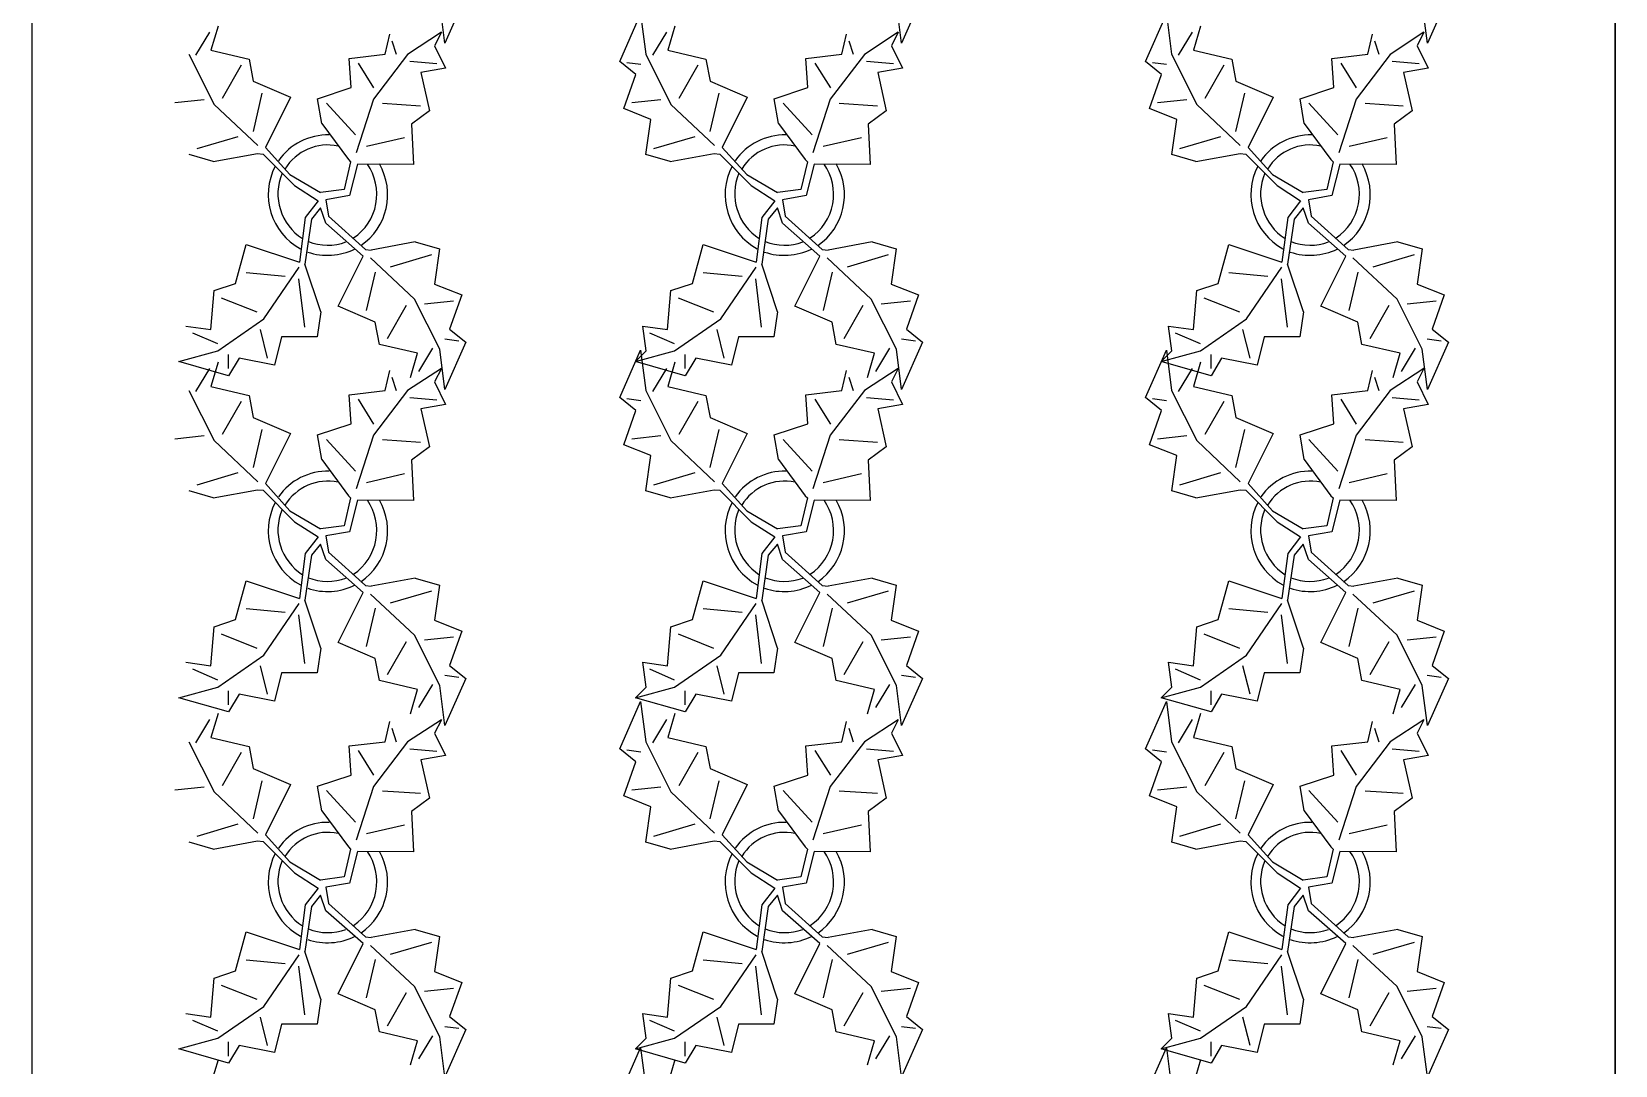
# Model space of a CAD drawing. Header units: inches. Extents: x 8624 to 20537, y 780 to 7738.
# Drawn here: x 17139.8 to 17297.6, y 1644.2 to 1747.2 of the extents above; entities that cross this region are included whole.
import ezdxf

# ---------------------------------------------------------------- set-up
doc = ezdxf.new("R2010")
doc.units = ezdxf.units.IN
doc.header["$MEASUREMENT"] = 0

msp = doc.modelspace()

# ---------------------------------------------------------------- linework, layer by layer
for p, q in [((17139.85, 2729.61), (17139.85, 1318.98)), ((17297.59, 2729.61), (17297.59, 1331.61))]:
    msp.add_line(p, q)
at = {"color": 73}
msp.add_line((17297.59, 1331.61), (17297.59, 2030.61), dxfattribs=at)
at = {"color": 114, "linetype": 'Continuous'}
for p, q in [((17181, 1746.08), (17180.49, 1750.08)), ((17183.09, 1750.79), (17181, 1746.08)), ((17226.5, 1746.08), (17225.99, 1750.08)), ((17228.59, 1750.79), (17226.5, 1746.08)), ((17278.87, 1746.08), (17278.36, 1750.08)), ((17280.96, 1750.79), (17278.87, 1746.08)), ((17198.42, 1744.27), (17200.5, 1748.98)), ((17200.5, 1748.98), (17201.01, 1744.98)), ((17250.79, 1744.27), (17252.88, 1748.98)), ((17252.88, 1748.98), (17253.39, 1744.98)), ((17156.21, 1744.88), (17157.61, 1747.18)), ((17158.41, 1747.78), (17157.71, 1745.38)), ((17175.05, 1744.97), (17175.52, 1746.98)), ((17175.73, 1746.31), (17176.17, 1744.97)), ((17180.66, 1747.17), (17177.29, 1744.96)), ((17180.66, 1747.17), (17179.98, 1745.83)), ((17201.71, 1744.88), (17203.11, 1747.18)), ((17203.91, 1747.78), (17203.21, 1745.38)), ((17220.55, 1744.97), (17221.02, 1746.98)), ((17221.23, 1746.31), (17221.67, 1744.97)), ((17226.16, 1747.17), (17222.79, 1744.96)), ((17226.16, 1747.17), (17225.48, 1745.83)), ((17254.09, 1744.88), (17255.48, 1747.18)), ((17256.28, 1747.78), (17255.59, 1745.38)), ((17272.93, 1744.97), (17273.39, 1746.98)), ((17273.61, 1746.31), (17274.04, 1744.97)), ((17278.53, 1747.17), (17275.16, 1744.96)), ((17278.53, 1747.17), (17277.85, 1745.83)), ((17155.51, 1744.98), (17158.02, 1739.98)), ((17157.71, 1745.38), (17161.51, 1744.49)), ((17171.47, 1744.55), (17175.05, 1744.97)), ((17177.29, 1744.96), (17173.9, 1740.51)), ((17179.98, 1745.83), (17181.08, 1743.59)), ((17201.01, 1744.98), (17203.52, 1739.98)), ((17203.21, 1745.38), (17207.01, 1744.49)), ((17216.97, 1744.55), (17220.55, 1744.97)), ((17222.79, 1744.96), (17219.4, 1740.51)), ((17225.48, 1745.83), (17226.58, 1743.59)), ((17253.39, 1744.98), (17255.9, 1739.98)), ((17255.59, 1745.38), (17259.39, 1744.49)), ((17269.35, 1744.55), (17272.93, 1744.97)), ((17275.16, 1744.96), (17271.78, 1740.51)), ((17277.85, 1745.83), (17278.95, 1743.59)), ((17160.72, 1743.89), (17158.82, 1740.58)), ((17161.51, 1744.49), (17161.92, 1742.29)), ((17171.67, 1741.65), (17171.47, 1744.55)), ((17172.36, 1744.1), (17173.91, 1741.63)), ((17177.51, 1744.28), (17180.19, 1744.04)), ((17181.08, 1743.59), (17178.62, 1743.16)), ((17178.62, 1743.16), (17179.48, 1739.35)), ((17200.02, 1742.97), (17198.42, 1744.27)), ((17199.12, 1744.17), (17200.52, 1743.98)), ((17206.22, 1743.89), (17204.32, 1740.58)), ((17207.01, 1744.49), (17207.42, 1742.29)), ((17217.17, 1741.65), (17216.97, 1744.55)), ((17217.86, 1744.1), (17219.41, 1741.63)), ((17223.01, 1744.28), (17225.69, 1744.04)), ((17226.58, 1743.59), (17224.12, 1743.16)), ((17224.12, 1743.16), (17224.98, 1739.35)), ((17252.39, 1742.97), (17250.79, 1744.27)), ((17251.49, 1744.17), (17252.89, 1743.98)), ((17258.59, 1743.89), (17256.7, 1740.58)), ((17259.39, 1744.49), (17259.79, 1742.29)), ((17269.55, 1741.65), (17269.35, 1744.55)), ((17270.24, 1744.1), (17271.78, 1741.63)), ((17275.38, 1744.28), (17278.06, 1744.04)), ((17278.95, 1743.59), (17276.49, 1743.16)), ((17276.49, 1743.16), (17277.36, 1739.35)), ((17161.92, 1742.29), (17165.62, 1740.7)), ((17168.31, 1740.55), (17171.67, 1741.65)), ((17198.83, 1739.57), (17200.02, 1742.97)), ((17207.42, 1742.29), (17211.12, 1740.7)), ((17213.81, 1740.55), (17217.17, 1741.65)), ((17251.2, 1739.57), (17252.39, 1742.97)), ((17259.79, 1742.29), (17263.5, 1740.7)), ((17266.19, 1740.55), (17269.55, 1741.65)), ((17154.12, 1740.17), (17157.02, 1740.48)), ((17158.02, 1739.98), (17162.37, 1735.87)), ((17161.93, 1737.29), (17162.82, 1741.09)), ((17165.62, 1740.7), (17163.13, 1735.69)), ((17168.74, 1738.09), (17168.31, 1740.55)), ((17169.2, 1740.1), (17172.09, 1736.95)), ((17173.9, 1740.51), (17172.17, 1735.16)), ((17178.59, 1739.8), (17174.79, 1740.06)), ((17199.62, 1740.17), (17202.52, 1740.48)), ((17203.52, 1739.98), (17207.87, 1735.87)), ((17207.43, 1737.29), (17208.32, 1741.09)), ((17211.12, 1740.7), (17208.63, 1735.69)), ((17214.24, 1738.09), (17213.81, 1740.55)), ((17214.7, 1740.1), (17217.59, 1736.95)), ((17219.4, 1740.51), (17217.67, 1735.16)), ((17224.09, 1739.8), (17220.29, 1740.06)), ((17252, 1740.17), (17254.9, 1740.48)), ((17255.9, 1739.98), (17260.24, 1735.87)), ((17259.8, 1737.29), (17260.7, 1741.09)), ((17263.5, 1740.7), (17261.01, 1735.69)), ((17266.61, 1738.09), (17266.19, 1740.55)), ((17267.08, 1740.1), (17269.96, 1736.95)), ((17271.78, 1740.51), (17270.05, 1735.16)), ((17276.47, 1739.8), (17272.67, 1740.06)), ((17179.48, 1739.35), (17177.68, 1738.02)), ((17201.53, 1738.48), (17198.83, 1739.57)), ((17201.04, 1734.98), (17201.53, 1738.48)), ((17224.98, 1739.35), (17223.18, 1738.02)), ((17253.9, 1738.48), (17251.2, 1739.57)), ((17253.41, 1734.98), (17253.9, 1738.48)), ((17277.36, 1739.35), (17275.56, 1738.02)), ((17156.33, 1735.58), (17160.43, 1736.79)), ((17168.74, 1738.09), (17171.4, 1734.49)), ((17177.68, 1738.02), (17177.88, 1734)), ((17201.83, 1735.58), (17205.93, 1736.79)), ((17214.24, 1738.09), (17216.9, 1734.49)), ((17223.18, 1738.02), (17223.38, 1734)), ((17254.21, 1735.58), (17258.31, 1736.79)), ((17266.61, 1738.09), (17269.27, 1734.49)), ((17275.56, 1738.02), (17275.75, 1734)), ((17165.57, 1732.99), (17163.13, 1735.69)), ((17173.19, 1735.82), (17177, 1736.69)), ((17211.07, 1732.99), (17208.63, 1735.69)), ((17218.69, 1735.82), (17222.5, 1736.69)), ((17263.44, 1732.99), (17261.01, 1735.69)), ((17271.07, 1735.82), (17274.88, 1736.69)), ((17157.94, 1734.28), (17155.54, 1734.98)), ((17157.94, 1734.28), (17162.34, 1735.09)), ((17162.34, 1735.09), (17162.9, 1735.03)), ((17162.9, 1735.03), (17166.02, 1731.9)), ((17171.62, 1734.27), (17170.98, 1731.5)), ((17171.4, 1734.49), (17171.62, 1734.27)), ((17172.29, 1734.04), (17171.5, 1730.89)), ((17177.88, 1734), (17172.29, 1734.04)), ((17203.44, 1734.28), (17201.04, 1734.98)), ((17203.44, 1734.28), (17207.84, 1735.09)), ((17207.84, 1735.09), (17208.4, 1735.03)), ((17208.4, 1735.03), (17211.52, 1731.9)), ((17217.12, 1734.27), (17216.48, 1731.5)), ((17216.9, 1734.49), (17217.12, 1734.27)), ((17217.79, 1734.04), (17217, 1730.89)), ((17223.38, 1734), (17217.79, 1734.04)), ((17255.81, 1734.28), (17253.41, 1734.98)), ((17255.81, 1734.28), (17260.21, 1735.09)), ((17260.21, 1735.09), (17260.78, 1735.03)), ((17260.78, 1735.03), (17263.9, 1731.9)), ((17269.49, 1734.27), (17268.85, 1731.5)), ((17269.27, 1734.49), (17269.49, 1734.27)), ((17270.16, 1734.04), (17269.37, 1730.89)), ((17275.75, 1734), (17270.16, 1734.04)), ((17165.57, 1732.99), (17168.63, 1731.19)), ((17211.07, 1732.99), (17214.13, 1731.19)), ((17263.44, 1732.99), (17266.5, 1731.19)), ((17166.02, 1731.9), (17168.37, 1730.38)), ((17170.98, 1731.5), (17168.63, 1731.19)), ((17171.5, 1730.89), (17169.15, 1730.48)), ((17169.15, 1730.48), (17169.41, 1728.85)), ((17170.98, 1731.5), (17170.98, 1731.5)), ((17211.52, 1731.9), (17213.87, 1730.38)), ((17216.48, 1731.5), (17214.13, 1731.19)), ((17217, 1730.89), (17214.65, 1730.48)), ((17214.65, 1730.48), (17214.91, 1728.85)), ((17216.48, 1731.5), (17216.48, 1731.5)), ((17263.9, 1731.9), (17266.24, 1730.38)), ((17268.85, 1731.5), (17266.5, 1731.19)), ((17269.37, 1730.89), (17267.03, 1730.48)), ((17267.03, 1730.48), (17267.29, 1728.85)), ((17268.85, 1731.5), (17268.85, 1731.5)), ((17168.37, 1730.38), (17167.09, 1728.72)), ((17168.63, 1729.67), (17167.72, 1728.55)), ((17169.15, 1728.14), (17168.63, 1729.67)), ((17213.87, 1730.38), (17212.59, 1728.72)), ((17214.13, 1729.67), (17213.22, 1728.55)), ((17214.65, 1728.14), (17214.13, 1729.67)), ((17266.24, 1730.38), (17264.96, 1728.72)), ((17266.5, 1729.67), (17265.59, 1728.55)), ((17267.03, 1728.14), (17266.5, 1729.67)), ((17167.09, 1728.72), (17166.52, 1724.26)), ((17167.72, 1728.55), (17167.07, 1724.07)), ((17172.87, 1724.86), (17169.15, 1728.14)), ((17169.41, 1728.85), (17173.1, 1725.53)), ((17212.59, 1728.72), (17212.02, 1724.26)), ((17213.22, 1728.55), (17212.57, 1724.07)), ((17218.37, 1724.86), (17214.65, 1728.14)), ((17214.91, 1728.85), (17218.6, 1725.53)), ((17264.96, 1728.72), (17264.39, 1724.26)), ((17265.59, 1728.55), (17264.94, 1724.07)), ((17270.74, 1724.86), (17267.03, 1728.14)), ((17267.29, 1728.85), (17270.97, 1725.53)), ((17160.16, 1722.14), (17161.22, 1726.02)), ((17161.22, 1726.02), (17166.52, 1724.26)), ((17178.06, 1726.28), (17173.67, 1725.47)), ((17178.06, 1726.28), (17180.47, 1725.58)), ((17205.66, 1722.14), (17206.72, 1726.02)), ((17206.72, 1726.02), (17212.02, 1724.26)), ((17223.56, 1726.28), (17219.17, 1725.47)), ((17223.56, 1726.28), (17225.97, 1725.58)), ((17258.03, 1722.14), (17259.09, 1726.02)), ((17259.09, 1726.02), (17264.39, 1724.26)), ((17275.94, 1726.28), (17271.54, 1725.47)), ((17275.94, 1726.28), (17278.34, 1725.58)), ((17170.38, 1719.86), (17172.87, 1724.86)), ((17173.1, 1725.53), (17173.67, 1725.47)), ((17177.98, 1720.58), (17173.59, 1724.68)), ((17179.67, 1724.98), (17175.57, 1723.77)), ((17180.47, 1725.58), (17179.97, 1722.08)), ((17215.88, 1719.86), (17218.37, 1724.86)), ((17218.6, 1725.53), (17219.17, 1725.47)), ((17223.48, 1720.58), (17219.09, 1724.68)), ((17225.17, 1724.98), (17221.07, 1723.77)), ((17225.97, 1725.58), (17225.47, 1722.08)), ((17268.25, 1719.86), (17270.74, 1724.86)), ((17270.97, 1725.53), (17271.54, 1725.47)), ((17275.85, 1720.58), (17271.46, 1724.68)), ((17277.54, 1724.98), (17273.44, 1723.77)), ((17278.34, 1725.58), (17277.85, 1722.08)), ((17165.11, 1722.84), (17161.22, 1723.2)), ((17162.98, 1718.6), (17166.51, 1723.75)), ((17166.44, 1722.61), (17167.01, 1717.77)), ((17168.64, 1719.31), (17167.07, 1724.07)), ((17174.07, 1723.27), (17173.18, 1719.46)), ((17210.61, 1722.84), (17206.72, 1723.2)), ((17208.48, 1718.6), (17212.01, 1723.75)), ((17211.94, 1722.61), (17212.51, 1717.77)), ((17214.14, 1719.31), (17212.57, 1724.07)), ((17219.57, 1723.27), (17218.68, 1719.46)), ((17262.98, 1722.84), (17259.09, 1723.2)), ((17260.86, 1718.6), (17264.38, 1723.75)), ((17264.31, 1722.61), (17264.89, 1717.77)), ((17266.52, 1719.31), (17264.94, 1724.07)), ((17271.94, 1723.27), (17271.05, 1719.46)), ((17157.68, 1717.54), (17158.03, 1721.43)), ((17158.03, 1721.43), (17160.16, 1722.14)), ((17179.97, 1722.08), (17182.68, 1720.99)), ((17203.18, 1717.54), (17203.53, 1721.43)), ((17203.53, 1721.43), (17205.66, 1722.14)), ((17225.47, 1722.08), (17228.18, 1720.99)), ((17255.56, 1717.54), (17255.91, 1721.43)), ((17255.91, 1721.43), (17258.03, 1722.14)), ((17277.85, 1722.08), (17280.55, 1720.99)), ((17158.74, 1720.72), (17162.28, 1719.31)), ((17174.08, 1718.27), (17170.38, 1719.86)), ((17175.29, 1716.67), (17177.18, 1719.97)), ((17180.49, 1715.58), (17177.98, 1720.58)), ((17181.88, 1720.38), (17178.98, 1720.08)), ((17182.68, 1720.99), (17181.48, 1717.58)), ((17204.24, 1720.72), (17207.78, 1719.31)), ((17219.58, 1718.27), (17215.88, 1719.86)), ((17220.79, 1716.67), (17222.68, 1719.97)), ((17225.99, 1715.58), (17223.48, 1720.58)), ((17227.38, 1720.38), (17224.48, 1720.08)), ((17228.18, 1720.99), (17226.98, 1717.58)), ((17256.62, 1720.72), (17260.15, 1719.31)), ((17271.96, 1718.27), (17268.25, 1719.86)), ((17273.16, 1716.67), (17275.05, 1719.97)), ((17278.36, 1715.58), (17275.85, 1720.58)), ((17279.75, 1720.38), (17276.85, 1720.08)), ((17280.55, 1720.99), (17279.36, 1717.58)), ((17155.21, 1717.89), (17157.68, 1717.54)), ((17158.39, 1715.42), (17162.98, 1718.6)), ((17168.64, 1719.31), (17168.29, 1716.83)), ((17174.49, 1716.07), (17174.08, 1718.27)), ((17200.71, 1717.89), (17203.18, 1717.54)), ((17201.06, 1715.42), (17200.71, 1717.89)), ((17203.89, 1715.42), (17208.48, 1718.6)), ((17214.14, 1719.31), (17213.79, 1716.83)), ((17219.99, 1716.07), (17219.58, 1718.27)), ((17253.08, 1717.89), (17255.56, 1717.54)), ((17253.43, 1715.42), (17253.08, 1717.89)), ((17256.26, 1715.42), (17260.86, 1718.6)), ((17266.52, 1719.31), (17266.16, 1716.83)), ((17272.36, 1716.07), (17271.96, 1718.27)), ((17158.39, 1716.12), (17155.91, 1717.19)), ((17163.34, 1714.71), (17162.63, 1717.54)), ((17164.75, 1716.83), (17164.05, 1714)), ((17168.29, 1716.83), (17164.75, 1716.83)), ((17182.39, 1716.39), (17180.99, 1716.58)), ((17183.09, 1716.29), (17181, 1711.58)), ((17181.48, 1717.58), (17183.09, 1716.29)), ((17203.89, 1716.12), (17201.41, 1717.19)), ((17208.84, 1714.71), (17208.13, 1717.54)), ((17210.25, 1716.83), (17209.55, 1714)), ((17213.79, 1716.83), (17210.25, 1716.83)), ((17227.89, 1716.39), (17226.49, 1716.58)), ((17228.59, 1716.29), (17226.5, 1711.58)), ((17226.98, 1717.58), (17228.59, 1716.29)), ((17256.26, 1716.12), (17253.79, 1717.19)), ((17261.21, 1714.71), (17260.5, 1717.54)), ((17262.63, 1716.83), (17261.92, 1714)), ((17266.16, 1716.83), (17262.63, 1716.83)), ((17280.26, 1716.39), (17278.86, 1716.58)), ((17280.96, 1716.29), (17278.87, 1711.58)), ((17279.36, 1717.58), (17280.96, 1716.29)), ((17154.5, 1714.36), (17158.39, 1715.42)), ((17159.45, 1713.65), (17159.45, 1715.06)), ((17160.51, 1714.71), (17159.45, 1712.94)), ((17164.05, 1714), (17160.51, 1714.71)), ((17178.29, 1715.18), (17174.49, 1716.07)), ((17177.59, 1712.77), (17178.29, 1715.18)), ((17179.79, 1715.68), (17178.39, 1713.38)), ((17181, 1711.58), (17180.49, 1715.58)), ((17198.42, 1710.77), (17200.5, 1715.48)), ((17200, 1714.36), (17203.89, 1715.42)), ((17200, 1714.36), (17201.06, 1715.42)), ((17200.5, 1715.48), (17201.01, 1711.48)), ((17204.95, 1713.65), (17204.95, 1715.06)), ((17206.01, 1714.71), (17204.95, 1712.94)), ((17209.55, 1714), (17206.01, 1714.71)), ((17223.79, 1715.18), (17219.99, 1716.07)), ((17223.09, 1712.77), (17223.79, 1715.18)), ((17225.29, 1715.68), (17223.89, 1713.38)), ((17226.5, 1711.58), (17225.99, 1715.58)), ((17250.79, 1710.77), (17252.88, 1715.48)), ((17252.37, 1714.36), (17256.26, 1715.42)), ((17252.37, 1714.36), (17253.43, 1715.42)), ((17252.88, 1715.48), (17253.39, 1711.48)), ((17257.32, 1713.65), (17257.32, 1715.06)), ((17258.38, 1714.71), (17257.32, 1712.94)), ((17261.92, 1714), (17258.38, 1714.71)), ((17276.16, 1715.18), (17272.36, 1716.07)), ((17275.47, 1712.77), (17276.16, 1715.18)), ((17277.66, 1715.68), (17276.27, 1713.38)), ((17278.87, 1711.58), (17278.36, 1715.58)), ((17159.45, 1712.94), (17154.5, 1714.36)), ((17156.21, 1711.38), (17157.61, 1713.68)), ((17158.41, 1714.28), (17157.71, 1711.88)), ((17175.05, 1711.47), (17175.52, 1713.48)), ((17180.66, 1713.67), (17177.29, 1711.46)), ((17180.66, 1713.67), (17179.98, 1712.33)), ((17204.95, 1712.94), (17200, 1714.36)), ((17201.71, 1711.38), (17203.11, 1713.68)), ((17203.91, 1714.28), (17203.21, 1711.88)), ((17220.55, 1711.47), (17221.02, 1713.48)), ((17226.16, 1713.67), (17222.79, 1711.46)), ((17226.16, 1713.67), (17225.48, 1712.33)), ((17257.32, 1712.94), (17252.37, 1714.36)), ((17254.09, 1711.38), (17255.48, 1713.68)), ((17256.28, 1714.28), (17255.59, 1711.88)), ((17272.93, 1711.47), (17273.39, 1713.48)), ((17278.53, 1713.67), (17275.16, 1711.46)), ((17278.53, 1713.67), (17277.85, 1712.33)), ((17157.71, 1711.88), (17161.51, 1710.99)), ((17175.73, 1712.81), (17176.17, 1711.47)), ((17179.98, 1712.33), (17181.08, 1710.09)), ((17203.21, 1711.88), (17207.01, 1710.99)), ((17221.23, 1712.81), (17221.67, 1711.47)), ((17225.48, 1712.33), (17226.58, 1710.09)), ((17255.59, 1711.88), (17259.39, 1710.99)), ((17273.61, 1712.81), (17274.04, 1711.47)), ((17277.85, 1712.33), (17278.95, 1710.09)), ((17155.51, 1711.48), (17158.02, 1706.48)), ((17160.72, 1710.39), (17158.82, 1707.08)), ((17161.51, 1710.99), (17161.92, 1708.79)), ((17171.47, 1711.05), (17175.05, 1711.47)), ((17171.67, 1708.15), (17171.47, 1711.05)), ((17172.36, 1710.6), (17173.91, 1708.13)), ((17177.29, 1711.46), (17173.9, 1707.01)), ((17177.51, 1710.78), (17180.19, 1710.54)), ((17181.08, 1710.09), (17178.62, 1709.66)), ((17200.02, 1709.47), (17198.42, 1710.77)), ((17199.12, 1710.67), (17200.52, 1710.48)), ((17201.01, 1711.48), (17203.52, 1706.48)), ((17206.22, 1710.39), (17204.32, 1707.08)), ((17207.01, 1710.99), (17207.42, 1708.79)), ((17216.97, 1711.05), (17220.55, 1711.47)), ((17217.17, 1708.15), (17216.97, 1711.05)), ((17217.86, 1710.6), (17219.41, 1708.13)), ((17222.79, 1711.46), (17219.4, 1707.01)), ((17223.01, 1710.78), (17225.69, 1710.54)), ((17226.58, 1710.09), (17224.12, 1709.66)), ((17252.39, 1709.47), (17250.79, 1710.77)), ((17251.49, 1710.67), (17252.89, 1710.48)), ((17253.39, 1711.48), (17255.9, 1706.48)), ((17258.59, 1710.39), (17256.7, 1707.08)), ((17259.39, 1710.99), (17259.79, 1708.79)), ((17269.35, 1711.05), (17272.93, 1711.47)), ((17269.55, 1708.15), (17269.35, 1711.05)), ((17270.24, 1710.6), (17271.78, 1708.13)), ((17275.16, 1711.46), (17271.78, 1707.01)), ((17275.38, 1710.78), (17278.06, 1710.54)), ((17278.95, 1710.09), (17276.49, 1709.66)), ((17161.92, 1708.79), (17165.62, 1707.2)), ((17178.62, 1709.66), (17179.48, 1705.85)), ((17198.83, 1706.07), (17200.02, 1709.47)), ((17207.42, 1708.79), (17211.12, 1707.2)), ((17224.12, 1709.66), (17224.98, 1705.85)), ((17251.2, 1706.07), (17252.39, 1709.47)), ((17259.79, 1708.79), (17263.5, 1707.2)), ((17276.49, 1709.66), (17277.36, 1705.85)), ((17154.12, 1706.67), (17157.02, 1706.98)), ((17161.93, 1703.79), (17162.82, 1707.59)), ((17165.62, 1707.2), (17163.13, 1702.19)), ((17168.31, 1707.05), (17171.67, 1708.15)), ((17168.74, 1704.59), (17168.31, 1707.05)), ((17173.9, 1707.01), (17172.17, 1701.66)), ((17199.62, 1706.67), (17202.52, 1706.98)), ((17207.43, 1703.79), (17208.32, 1707.59)), ((17211.12, 1707.2), (17208.63, 1702.19)), ((17213.81, 1707.05), (17217.17, 1708.15)), ((17214.24, 1704.59), (17213.81, 1707.05)), ((17219.4, 1707.01), (17217.67, 1701.66)), ((17252, 1706.67), (17254.9, 1706.98)), ((17259.8, 1703.79), (17260.7, 1707.59)), ((17263.5, 1707.2), (17261.01, 1702.19)), ((17266.19, 1707.05), (17269.55, 1708.15)), ((17266.61, 1704.59), (17266.19, 1707.05)), ((17271.78, 1707.01), (17270.05, 1701.66)), ((17158.02, 1706.48), (17162.37, 1702.37)), ((17169.2, 1706.6), (17172.09, 1703.45)), ((17178.59, 1706.3), (17174.79, 1706.56)), ((17179.48, 1705.85), (17177.68, 1704.52)), ((17201.53, 1704.98), (17198.83, 1706.07)), ((17203.52, 1706.48), (17207.87, 1702.37)), ((17214.7, 1706.6), (17217.59, 1703.45)), ((17224.09, 1706.3), (17220.29, 1706.56)), ((17224.98, 1705.85), (17223.18, 1704.52)), ((17253.9, 1704.98), (17251.2, 1706.07)), ((17255.9, 1706.48), (17260.24, 1702.37)), ((17267.08, 1706.6), (17269.96, 1703.45)), ((17276.47, 1706.3), (17272.67, 1706.56)), ((17277.36, 1705.85), (17275.56, 1704.52)), ((17168.74, 1704.59), (17171.4, 1700.99)), ((17177.68, 1704.52), (17177.88, 1700.5)), ((17201.04, 1701.48), (17201.53, 1704.98)), ((17214.24, 1704.59), (17216.9, 1700.99)), ((17223.18, 1704.52), (17223.38, 1700.5)), ((17253.41, 1701.48), (17253.9, 1704.98)), ((17266.61, 1704.59), (17269.27, 1700.99)), ((17275.56, 1704.52), (17275.75, 1700.5)), ((17156.33, 1702.08), (17160.43, 1703.29)), ((17165.57, 1699.49), (17163.13, 1702.19)), ((17173.19, 1702.32), (17177, 1703.19)), ((17201.83, 1702.08), (17205.93, 1703.29)), ((17211.07, 1699.49), (17208.63, 1702.19)), ((17218.69, 1702.32), (17222.5, 1703.19)), ((17254.21, 1702.08), (17258.31, 1703.29)), ((17263.44, 1699.49), (17261.01, 1702.19)), ((17271.07, 1702.32), (17274.88, 1703.19)), ((17157.94, 1700.78), (17155.54, 1701.48)), ((17157.94, 1700.78), (17162.34, 1701.59)), ((17162.34, 1701.59), (17162.9, 1701.53)), ((17162.9, 1701.53), (17166.02, 1698.4)), ((17171.62, 1700.77), (17170.98, 1698)), ((17171.4, 1700.99), (17171.62, 1700.77)), ((17172.29, 1700.54), (17171.5, 1697.39)), ((17177.88, 1700.5), (17172.29, 1700.54)), ((17203.44, 1700.78), (17201.04, 1701.48)), ((17203.44, 1700.78), (17207.84, 1701.59)), ((17207.84, 1701.59), (17208.4, 1701.53)), ((17208.4, 1701.53), (17211.52, 1698.4)), ((17217.12, 1700.77), (17216.48, 1698)), ((17216.9, 1700.99), (17217.12, 1700.77)), ((17217.79, 1700.54), (17217, 1697.39)), ((17223.38, 1700.5), (17217.79, 1700.54)), ((17255.81, 1700.78), (17253.41, 1701.48)), ((17255.81, 1700.78), (17260.21, 1701.59)), ((17260.21, 1701.59), (17260.78, 1701.53)), ((17260.78, 1701.53), (17263.9, 1698.4)), ((17269.49, 1700.77), (17268.85, 1698)), ((17269.27, 1700.99), (17269.49, 1700.77)), ((17270.16, 1700.54), (17269.37, 1697.39)), ((17275.75, 1700.5), (17270.16, 1700.54)), ((17165.57, 1699.49), (17168.63, 1697.69)), ((17211.07, 1699.49), (17214.13, 1697.69)), ((17263.44, 1699.49), (17266.5, 1697.69)), ((17166.02, 1698.4), (17168.37, 1696.88)), ((17170.98, 1698), (17168.63, 1697.69)), ((17171.5, 1697.39), (17169.15, 1696.98)), ((17170.98, 1698), (17170.98, 1698)), ((17211.52, 1698.4), (17213.87, 1696.88)), ((17216.48, 1698), (17214.13, 1697.69)), ((17217, 1697.39), (17214.65, 1696.98)), ((17216.48, 1698), (17216.48, 1698)), ((17263.9, 1698.4), (17266.24, 1696.88)), ((17268.85, 1698), (17266.5, 1697.69)), ((17269.37, 1697.39), (17267.03, 1696.98)), ((17268.85, 1698), (17268.85, 1698)), ((17168.37, 1696.88), (17167.09, 1695.22)), ((17168.63, 1696.17), (17167.72, 1695.05)), ((17169.15, 1694.64), (17168.63, 1696.17)), ((17169.15, 1696.98), (17169.41, 1695.35)), ((17213.87, 1696.88), (17212.59, 1695.22)), ((17214.13, 1696.17), (17213.22, 1695.05)), ((17214.65, 1694.64), (17214.13, 1696.17)), ((17214.65, 1696.98), (17214.91, 1695.35)), ((17266.24, 1696.88), (17264.96, 1695.22)), ((17266.5, 1696.17), (17265.59, 1695.05)), ((17267.03, 1694.64), (17266.5, 1696.17)), ((17267.03, 1696.98), (17267.29, 1695.35)), ((17167.09, 1695.22), (17166.52, 1690.76)), ((17167.72, 1695.05), (17167.07, 1690.57)), ((17172.87, 1691.36), (17169.15, 1694.64)), ((17169.41, 1695.35), (17173.1, 1692.03)), ((17212.59, 1695.22), (17212.02, 1690.76)), ((17213.22, 1695.05), (17212.57, 1690.57)), ((17218.37, 1691.36), (17214.65, 1694.64)), ((17214.91, 1695.35), (17218.6, 1692.03)), ((17264.96, 1695.22), (17264.39, 1690.76)), ((17265.59, 1695.05), (17264.94, 1690.57)), ((17270.74, 1691.36), (17267.03, 1694.64)), ((17267.29, 1695.35), (17270.97, 1692.03)), ((17178.06, 1692.78), (17173.67, 1691.97)), ((17178.06, 1692.78), (17180.47, 1692.08)), ((17223.56, 1692.78), (17219.17, 1691.97)), ((17223.56, 1692.78), (17225.97, 1692.08)), ((17275.94, 1692.78), (17271.54, 1691.97)), ((17275.94, 1692.78), (17278.34, 1692.08)), ((17160.16, 1688.64), (17161.22, 1692.52)), ((17161.22, 1692.52), (17166.52, 1690.76)), ((17170.38, 1686.36), (17172.87, 1691.36)), ((17173.1, 1692.03), (17173.67, 1691.97)), ((17177.98, 1687.08), (17173.59, 1691.18)), ((17179.67, 1691.48), (17175.57, 1690.27)), ((17180.47, 1692.08), (17179.97, 1688.58)), ((17205.66, 1688.64), (17206.72, 1692.52)), ((17206.72, 1692.52), (17212.02, 1690.76)), ((17215.88, 1686.36), (17218.37, 1691.36)), ((17218.6, 1692.03), (17219.17, 1691.97)), ((17223.48, 1687.08), (17219.09, 1691.18)), ((17225.17, 1691.48), (17221.07, 1690.27)), ((17225.97, 1692.08), (17225.47, 1688.58)), ((17258.03, 1688.64), (17259.09, 1692.52)), ((17259.09, 1692.52), (17264.39, 1690.76)), ((17268.25, 1686.36), (17270.74, 1691.36)), ((17270.97, 1692.03), (17271.54, 1691.97)), ((17275.85, 1687.08), (17271.46, 1691.18)), ((17277.54, 1691.48), (17273.44, 1690.27)), ((17278.34, 1692.08), (17277.85, 1688.58)), ((17165.11, 1689.34), (17161.22, 1689.7)), ((17162.98, 1685.1), (17166.51, 1690.25)), ((17168.64, 1685.81), (17167.07, 1690.57)), ((17174.07, 1689.77), (17173.18, 1685.96)), ((17210.61, 1689.34), (17206.72, 1689.7)), ((17208.48, 1685.1), (17212.01, 1690.25)), ((17214.14, 1685.81), (17212.57, 1690.57)), ((17219.57, 1689.77), (17218.68, 1685.96)), ((17262.98, 1689.34), (17259.09, 1689.7)), ((17260.86, 1685.1), (17264.38, 1690.25)), ((17266.52, 1685.81), (17264.94, 1690.57)), ((17271.94, 1689.77), (17271.05, 1685.96)), ((17157.68, 1684.04), (17158.03, 1687.93)), ((17158.03, 1687.93), (17160.16, 1688.64)), ((17166.44, 1689.11), (17167.01, 1684.27)), ((17179.97, 1688.58), (17182.68, 1687.49)), ((17203.18, 1684.04), (17203.53, 1687.93)), ((17203.53, 1687.93), (17205.66, 1688.64)), ((17211.94, 1689.11), (17212.51, 1684.27)), ((17225.47, 1688.58), (17228.18, 1687.49)), ((17255.56, 1684.04), (17255.91, 1687.93)), ((17255.91, 1687.93), (17258.03, 1688.64)), ((17264.31, 1689.11), (17264.89, 1684.27)), ((17277.85, 1688.58), (17280.55, 1687.49)), ((17158.74, 1687.22), (17162.28, 1685.81)), ((17174.08, 1684.77), (17170.38, 1686.36)), ((17175.29, 1683.17), (17177.18, 1686.47)), ((17180.49, 1682.08), (17177.98, 1687.08)), ((17181.88, 1686.88), (17178.98, 1686.58)), ((17182.68, 1687.49), (17181.48, 1684.08)), ((17204.24, 1687.22), (17207.78, 1685.81)), ((17219.58, 1684.77), (17215.88, 1686.36)), ((17220.79, 1683.17), (17222.68, 1686.47)), ((17225.99, 1682.08), (17223.48, 1687.08)), ((17227.38, 1686.88), (17224.48, 1686.58)), ((17228.18, 1687.49), (17226.98, 1684.08)), ((17256.62, 1687.22), (17260.15, 1685.81)), ((17271.96, 1684.77), (17268.25, 1686.36)), ((17273.16, 1683.17), (17275.05, 1686.47)), ((17278.36, 1682.08), (17275.85, 1687.08)), ((17279.75, 1686.88), (17276.85, 1686.58)), ((17280.55, 1687.49), (17279.36, 1684.08)), ((17158.39, 1681.92), (17162.98, 1685.1)), ((17168.64, 1685.81), (17168.29, 1683.33)), ((17174.49, 1682.57), (17174.08, 1684.77)), ((17203.89, 1681.92), (17208.48, 1685.1)), ((17214.14, 1685.81), (17213.79, 1683.33)), ((17219.99, 1682.57), (17219.58, 1684.77)), ((17256.26, 1681.92), (17260.86, 1685.1)), ((17266.52, 1685.81), (17266.16, 1683.33)), ((17272.36, 1682.57), (17271.96, 1684.77)), ((17155.21, 1684.39), (17157.68, 1684.04)), ((17158.39, 1682.62), (17155.91, 1683.69)), ((17163.34, 1681.21), (17162.63, 1684.04)), ((17164.75, 1683.33), (17164.05, 1680.5)), ((17168.29, 1683.33), (17164.75, 1683.33)), ((17181.48, 1684.08), (17183.09, 1682.79)), ((17200.71, 1684.39), (17203.18, 1684.04)), ((17201.06, 1681.92), (17200.71, 1684.39)), ((17203.89, 1682.62), (17201.41, 1683.69)), ((17208.84, 1681.21), (17208.13, 1684.04)), ((17210.25, 1683.33), (17209.55, 1680.5)), ((17213.79, 1683.33), (17210.25, 1683.33)), ((17226.98, 1684.08), (17228.59, 1682.79)), ((17253.08, 1684.39), (17255.56, 1684.04)), ((17253.43, 1681.92), (17253.08, 1684.39)), ((17256.26, 1682.62), (17253.79, 1683.69)), ((17261.21, 1681.21), (17260.5, 1684.04)), ((17262.63, 1683.33), (17261.92, 1680.5)), ((17266.16, 1683.33), (17262.63, 1683.33)), ((17279.36, 1684.08), (17280.96, 1682.79)), ((17154.5, 1680.86), (17158.39, 1681.92)), ((17159.45, 1680.15), (17159.45, 1681.56)), ((17178.29, 1681.68), (17174.49, 1682.57)), ((17177.59, 1679.27), (17178.29, 1681.68)), ((17179.79, 1682.18), (17178.39, 1679.88)), ((17181, 1678.08), (17180.49, 1682.08)), ((17182.39, 1682.89), (17180.99, 1683.08)), ((17183.09, 1682.79), (17181, 1678.08)), ((17200, 1680.86), (17203.89, 1681.92)), ((17200, 1680.86), (17201.06, 1681.92)), ((17204.95, 1680.15), (17204.95, 1681.56)), ((17223.79, 1681.68), (17219.99, 1682.57)), ((17223.09, 1679.27), (17223.79, 1681.68)), ((17225.29, 1682.18), (17223.89, 1679.88)), ((17226.5, 1678.08), (17225.99, 1682.08)), ((17227.89, 1682.89), (17226.49, 1683.08)), ((17228.59, 1682.79), (17226.5, 1678.08)), ((17252.37, 1680.86), (17256.26, 1681.92)), ((17252.37, 1680.86), (17253.43, 1681.92)), ((17257.32, 1680.15), (17257.32, 1681.56)), ((17276.16, 1681.68), (17272.36, 1682.57)), ((17275.47, 1679.27), (17276.16, 1681.68)), ((17277.66, 1682.18), (17276.27, 1679.88)), ((17278.87, 1678.08), (17278.36, 1682.08)), ((17280.26, 1682.89), (17278.86, 1683.08)), ((17280.96, 1682.79), (17278.87, 1678.08)), ((17159.45, 1679.44), (17154.5, 1680.86)), ((17160.51, 1681.21), (17159.45, 1679.44)), ((17164.05, 1680.5), (17160.51, 1681.21)), ((17198.42, 1675.77), (17200.5, 1680.48)), ((17204.95, 1679.44), (17200, 1680.86)), ((17200.5, 1680.48), (17201.01, 1676.48)), ((17206.01, 1681.21), (17204.95, 1679.44)), ((17209.55, 1680.5), (17206.01, 1681.21)), ((17250.79, 1675.77), (17252.88, 1680.48)), ((17257.32, 1679.44), (17252.37, 1680.86)), ((17252.88, 1680.48), (17253.39, 1676.48)), ((17258.38, 1681.21), (17257.32, 1679.44)), ((17261.92, 1680.5), (17258.38, 1681.21)), ((17156.21, 1676.38), (17157.61, 1678.68)), ((17158.41, 1679.28), (17157.71, 1676.88)), ((17175.05, 1676.47), (17175.52, 1678.48)), ((17180.66, 1678.67), (17177.29, 1676.46)), ((17180.66, 1678.67), (17179.98, 1677.33)), ((17201.71, 1676.38), (17203.11, 1678.68)), ((17203.91, 1679.28), (17203.21, 1676.88)), ((17220.55, 1676.47), (17221.02, 1678.48)), ((17226.16, 1678.67), (17222.79, 1676.46)), ((17226.16, 1678.67), (17225.48, 1677.33)), ((17254.09, 1676.38), (17255.48, 1678.68)), ((17256.28, 1679.28), (17255.59, 1676.88)), ((17272.93, 1676.47), (17273.39, 1678.48)), ((17278.53, 1678.67), (17275.16, 1676.46)), ((17278.53, 1678.67), (17277.85, 1677.33)), ((17157.71, 1676.88), (17161.51, 1675.99)), ((17175.73, 1677.81), (17176.17, 1676.47)), ((17179.98, 1677.33), (17181.08, 1675.09)), ((17203.21, 1676.88), (17207.01, 1675.99)), ((17221.23, 1677.81), (17221.67, 1676.47)), ((17225.48, 1677.33), (17226.58, 1675.09)), ((17255.59, 1676.88), (17259.39, 1675.99)), ((17273.61, 1677.81), (17274.04, 1676.47)), ((17277.85, 1677.33), (17278.95, 1675.09)), ((17155.51, 1676.48), (17158.02, 1671.48)), ((17160.72, 1675.39), (17158.82, 1672.08)), ((17161.51, 1675.99), (17161.92, 1673.79)), ((17171.47, 1676.05), (17175.05, 1676.47)), ((17171.67, 1673.15), (17171.47, 1676.05)), ((17172.36, 1675.6), (17173.91, 1673.13)), ((17177.29, 1676.46), (17173.9, 1672.01)), ((17177.51, 1675.78), (17180.19, 1675.54)), ((17200.02, 1674.47), (17198.42, 1675.77)), ((17199.12, 1675.67), (17200.52, 1675.48)), ((17201.01, 1676.48), (17203.52, 1671.48)), ((17206.22, 1675.39), (17204.32, 1672.08)), ((17207.01, 1675.99), (17207.42, 1673.79)), ((17216.97, 1676.05), (17220.55, 1676.47)), ((17217.17, 1673.15), (17216.97, 1676.05)), ((17217.86, 1675.6), (17219.41, 1673.13)), ((17222.79, 1676.46), (17219.4, 1672.01)), ((17223.01, 1675.78), (17225.69, 1675.54)), ((17252.39, 1674.47), (17250.79, 1675.77)), ((17251.49, 1675.67), (17252.89, 1675.48)), ((17253.39, 1676.48), (17255.9, 1671.48)), ((17258.59, 1675.39), (17256.7, 1672.08)), ((17259.39, 1675.99), (17259.79, 1673.79)), ((17269.35, 1676.05), (17272.93, 1676.47)), ((17269.55, 1673.15), (17269.35, 1676.05)), ((17270.24, 1675.6), (17271.78, 1673.13)), ((17275.16, 1676.46), (17271.78, 1672.01)), ((17275.38, 1675.78), (17278.06, 1675.54)), ((17161.92, 1673.79), (17165.62, 1672.2)), ((17181.08, 1675.09), (17178.62, 1674.66)), ((17178.62, 1674.66), (17179.48, 1670.85)), ((17198.83, 1671.07), (17200.02, 1674.47)), ((17207.42, 1673.79), (17211.12, 1672.2)), ((17226.58, 1675.09), (17224.12, 1674.66)), ((17224.12, 1674.66), (17224.98, 1670.85)), ((17251.2, 1671.07), (17252.39, 1674.47)), ((17259.79, 1673.79), (17263.5, 1672.2)), ((17278.95, 1675.09), (17276.49, 1674.66)), ((17276.49, 1674.66), (17277.36, 1670.85)), ((17161.93, 1668.79), (17162.82, 1672.59)), ((17165.62, 1672.2), (17163.13, 1667.19)), ((17168.31, 1672.05), (17171.67, 1673.15)), ((17207.43, 1668.79), (17208.32, 1672.59)), ((17211.12, 1672.2), (17208.63, 1667.19)), ((17213.81, 1672.05), (17217.17, 1673.15)), ((17259.8, 1668.79), (17260.7, 1672.59)), ((17263.5, 1672.2), (17261.01, 1667.19)), ((17266.19, 1672.05), (17269.55, 1673.15)), ((17154.12, 1671.67), (17157.02, 1671.98)), ((17158.02, 1671.48), (17162.37, 1667.37)), ((17168.74, 1669.59), (17168.31, 1672.05)), ((17169.2, 1671.6), (17172.09, 1668.45)), ((17173.9, 1672.01), (17172.17, 1666.66)), ((17178.59, 1671.3), (17174.79, 1671.56)), ((17179.48, 1670.85), (17177.68, 1669.52)), ((17201.53, 1669.98), (17198.83, 1671.07)), ((17199.62, 1671.67), (17202.52, 1671.98)), ((17203.52, 1671.48), (17207.87, 1667.37)), ((17214.24, 1669.59), (17213.81, 1672.05)), ((17214.7, 1671.6), (17217.59, 1668.45)), ((17219.4, 1672.01), (17217.67, 1666.66)), ((17224.09, 1671.3), (17220.29, 1671.56)), ((17224.98, 1670.85), (17223.18, 1669.52)), ((17253.9, 1669.98), (17251.2, 1671.07)), ((17252, 1671.67), (17254.9, 1671.98)), ((17255.9, 1671.48), (17260.24, 1667.37)), ((17266.61, 1669.59), (17266.19, 1672.05)), ((17267.08, 1671.6), (17269.96, 1668.45)), ((17271.78, 1672.01), (17270.05, 1666.66)), ((17276.47, 1671.3), (17272.67, 1671.56)), ((17277.36, 1670.85), (17275.56, 1669.52)), ((17168.74, 1669.59), (17171.4, 1665.99)), ((17177.68, 1669.52), (17177.88, 1665.5)), ((17201.04, 1666.48), (17201.53, 1669.98)), ((17214.24, 1669.59), (17216.9, 1665.99)), ((17223.18, 1669.52), (17223.38, 1665.5)), ((17253.41, 1666.48), (17253.9, 1669.98)), ((17266.61, 1669.59), (17269.27, 1665.99)), ((17275.56, 1669.52), (17275.75, 1665.5)), ((17156.33, 1667.08), (17160.43, 1668.29)), ((17173.19, 1667.32), (17177, 1668.19)), ((17201.83, 1667.08), (17205.93, 1668.29)), ((17218.69, 1667.32), (17222.5, 1668.19)), ((17254.21, 1667.08), (17258.31, 1668.29)), ((17271.07, 1667.32), (17274.88, 1668.19)), ((17157.94, 1665.78), (17155.54, 1666.48)), ((17157.94, 1665.78), (17162.34, 1666.59)), ((17162.34, 1666.59), (17162.9, 1666.53)), ((17162.9, 1666.53), (17166.02, 1663.4)), ((17165.57, 1664.49), (17163.13, 1667.19)), ((17171.4, 1665.99), (17171.62, 1665.77)), ((17203.44, 1665.78), (17201.04, 1666.48)), ((17203.44, 1665.78), (17207.84, 1666.59)), ((17207.84, 1666.59), (17208.4, 1666.53)), ((17208.4, 1666.53), (17211.52, 1663.4)), ((17211.07, 1664.49), (17208.63, 1667.19)), ((17216.9, 1665.99), (17217.12, 1665.77)), ((17255.81, 1665.78), (17253.41, 1666.48)), ((17255.81, 1665.78), (17260.21, 1666.59)), ((17260.21, 1666.59), (17260.78, 1666.53)), ((17260.78, 1666.53), (17263.9, 1663.4)), ((17263.44, 1664.49), (17261.01, 1667.19)), ((17269.27, 1665.99), (17269.49, 1665.77)), ((17165.57, 1664.49), (17168.63, 1662.69)), ((17171.62, 1665.77), (17170.98, 1663)), ((17172.29, 1665.54), (17171.5, 1662.39)), ((17177.88, 1665.5), (17172.29, 1665.54)), ((17211.07, 1664.49), (17214.13, 1662.69)), ((17217.12, 1665.77), (17216.48, 1663)), ((17217.79, 1665.54), (17217, 1662.39)), ((17223.38, 1665.5), (17217.79, 1665.54)), ((17263.44, 1664.49), (17266.5, 1662.69)), ((17269.49, 1665.77), (17268.85, 1663)), ((17270.16, 1665.54), (17269.37, 1662.39)), ((17275.75, 1665.5), (17270.16, 1665.54)), ((17166.02, 1663.4), (17168.37, 1661.88)), ((17170.98, 1663), (17168.63, 1662.69)), ((17170.98, 1663), (17170.98, 1663)), ((17211.52, 1663.4), (17213.87, 1661.88)), ((17216.48, 1663), (17214.13, 1662.69)), ((17216.48, 1663), (17216.48, 1663)), ((17263.9, 1663.4), (17266.24, 1661.88)), ((17268.85, 1663), (17266.5, 1662.69)), ((17268.85, 1663), (17268.85, 1663)), ((17168.37, 1661.88), (17167.09, 1660.22)), ((17168.63, 1661.17), (17167.72, 1660.05)), ((17169.15, 1659.64), (17168.63, 1661.17)), ((17171.5, 1662.39), (17169.15, 1661.98)), ((17169.15, 1661.98), (17169.41, 1660.35)), ((17213.87, 1661.88), (17212.59, 1660.22)), ((17214.13, 1661.17), (17213.22, 1660.05)), ((17214.65, 1659.64), (17214.13, 1661.17)), ((17217, 1662.39), (17214.65, 1661.98)), ((17214.65, 1661.98), (17214.91, 1660.35)), ((17266.24, 1661.88), (17264.96, 1660.22)), ((17266.5, 1661.17), (17265.59, 1660.05)), ((17267.03, 1659.64), (17266.5, 1661.17)), ((17269.37, 1662.39), (17267.03, 1661.98)), ((17267.03, 1661.98), (17267.29, 1660.35)), ((17167.09, 1660.22), (17166.52, 1655.76)), ((17167.72, 1660.05), (17167.07, 1655.57)), ((17172.87, 1656.36), (17169.15, 1659.64)), ((17169.41, 1660.35), (17173.1, 1657.03)), ((17212.59, 1660.22), (17212.02, 1655.76)), ((17213.22, 1660.05), (17212.57, 1655.57)), ((17218.37, 1656.36), (17214.65, 1659.64)), ((17214.91, 1660.35), (17218.6, 1657.03)), ((17264.96, 1660.22), (17264.39, 1655.76)), ((17265.59, 1660.05), (17264.94, 1655.57)), ((17270.74, 1656.36), (17267.03, 1659.64)), ((17267.29, 1660.35), (17270.97, 1657.03)), ((17160.16, 1653.64), (17161.22, 1657.52)), ((17161.22, 1657.52), (17166.52, 1655.76)), ((17170.38, 1651.36), (17172.87, 1656.36)), ((17173.1, 1657.03), (17173.67, 1656.97)), ((17178.06, 1657.78), (17173.67, 1656.97)), ((17179.67, 1656.48), (17175.57, 1655.27)), ((17178.06, 1657.78), (17180.47, 1657.08)), ((17180.47, 1657.08), (17179.97, 1653.58)), ((17205.66, 1653.64), (17206.72, 1657.52)), ((17206.72, 1657.52), (17212.02, 1655.76)), ((17215.88, 1651.36), (17218.37, 1656.36)), ((17218.6, 1657.03), (17219.17, 1656.97)), ((17223.56, 1657.78), (17219.17, 1656.97)), ((17225.17, 1656.48), (17221.07, 1655.27)), ((17223.56, 1657.78), (17225.97, 1657.08)), ((17225.97, 1657.08), (17225.47, 1653.58)), ((17258.03, 1653.64), (17259.09, 1657.52)), ((17259.09, 1657.52), (17264.39, 1655.76)), ((17268.25, 1651.36), (17270.74, 1656.36)), ((17270.97, 1657.03), (17271.54, 1656.97)), ((17275.94, 1657.78), (17271.54, 1656.97)), ((17277.54, 1656.48), (17273.44, 1655.27)), ((17275.94, 1657.78), (17278.34, 1657.08)), ((17278.34, 1657.08), (17277.85, 1653.58)), ((17162.98, 1650.1), (17166.51, 1655.25)), ((17168.64, 1650.81), (17167.07, 1655.57)), ((17174.07, 1654.77), (17173.18, 1650.96)), ((17177.98, 1652.08), (17173.59, 1656.18)), ((17208.48, 1650.1), (17212.01, 1655.25)), ((17214.14, 1650.81), (17212.57, 1655.57)), ((17219.57, 1654.77), (17218.68, 1650.96)), ((17223.48, 1652.08), (17219.09, 1656.18)), ((17260.86, 1650.1), (17264.38, 1655.25)), ((17266.52, 1650.81), (17264.94, 1655.57)), ((17271.94, 1654.77), (17271.05, 1650.96)), ((17275.85, 1652.08), (17271.46, 1656.18)), ((17158.03, 1652.93), (17160.16, 1653.64)), ((17165.11, 1654.34), (17161.22, 1654.7)), ((17166.44, 1654.11), (17167.01, 1649.27)), ((17179.97, 1653.58), (17182.68, 1652.49)), ((17203.53, 1652.93), (17205.66, 1653.64)), ((17210.61, 1654.34), (17206.72, 1654.7)), ((17211.94, 1654.11), (17212.51, 1649.27)), ((17225.47, 1653.58), (17228.18, 1652.49)), ((17255.91, 1652.93), (17258.03, 1653.64)), ((17262.98, 1654.34), (17259.09, 1654.7)), ((17264.31, 1654.11), (17264.89, 1649.27)), ((17277.85, 1653.58), (17280.55, 1652.49)), ((17157.68, 1649.04), (17158.03, 1652.93)), ((17158.74, 1652.22), (17162.28, 1650.81)), ((17180.49, 1647.08), (17177.98, 1652.08)), ((17181.88, 1651.88), (17178.98, 1651.58)), ((17182.68, 1652.49), (17181.48, 1649.08)), ((17203.18, 1649.04), (17203.53, 1652.93)), ((17204.24, 1652.22), (17207.78, 1650.81)), ((17225.99, 1647.08), (17223.48, 1652.08)), ((17227.38, 1651.88), (17224.48, 1651.58)), ((17228.18, 1652.49), (17226.98, 1649.08)), ((17255.56, 1649.04), (17255.91, 1652.93)), ((17256.62, 1652.22), (17260.15, 1650.81)), ((17278.36, 1647.08), (17275.85, 1652.08)), ((17279.75, 1651.88), (17276.85, 1651.58)), ((17280.55, 1652.49), (17279.36, 1649.08)), ((17158.39, 1646.92), (17162.98, 1650.1)), ((17168.64, 1650.81), (17168.29, 1648.33)), ((17174.08, 1649.77), (17170.38, 1651.36)), ((17175.29, 1648.17), (17177.18, 1651.47)), ((17203.89, 1646.92), (17208.48, 1650.1)), ((17214.14, 1650.81), (17213.79, 1648.33)), ((17219.58, 1649.77), (17215.88, 1651.36)), ((17220.79, 1648.17), (17222.68, 1651.47)), ((17256.26, 1646.92), (17260.86, 1650.1)), ((17266.52, 1650.81), (17266.16, 1648.33)), ((17271.96, 1649.77), (17268.25, 1651.36)), ((17273.16, 1648.17), (17275.05, 1651.47)), ((17155.21, 1649.39), (17157.68, 1649.04)), ((17158.39, 1647.62), (17155.91, 1648.69)), ((17163.34, 1646.21), (17162.63, 1649.04)), ((17174.49, 1647.57), (17174.08, 1649.77)), ((17181.48, 1649.08), (17183.09, 1647.79)), ((17200.71, 1649.39), (17203.18, 1649.04)), ((17201.06, 1646.92), (17200.71, 1649.39)), ((17203.89, 1647.62), (17201.41, 1648.69)), ((17208.84, 1646.21), (17208.13, 1649.04)), ((17219.99, 1647.57), (17219.58, 1649.77)), ((17226.98, 1649.08), (17228.59, 1647.79)), ((17253.08, 1649.39), (17255.56, 1649.04)), ((17253.43, 1646.92), (17253.08, 1649.39)), ((17256.26, 1647.62), (17253.79, 1648.69)), ((17261.21, 1646.21), (17260.5, 1649.04)), ((17272.36, 1647.57), (17271.96, 1649.77)), ((17279.36, 1649.08), (17280.96, 1647.79)), ((17154.5, 1645.86), (17158.39, 1646.92)), ((17164.75, 1648.33), (17164.05, 1645.5)), ((17168.29, 1648.33), (17164.75, 1648.33)), ((17178.29, 1646.68), (17174.49, 1647.57)), ((17179.79, 1647.18), (17178.39, 1644.88)), ((17181, 1643.08), (17180.49, 1647.08)), ((17182.39, 1647.89), (17180.99, 1648.08)), ((17183.09, 1647.79), (17181, 1643.08)), ((17200, 1645.86), (17203.89, 1646.92)), ((17200, 1645.86), (17201.06, 1646.92)), ((17210.25, 1648.33), (17209.55, 1645.5)), ((17213.79, 1648.33), (17210.25, 1648.33)), ((17223.79, 1646.68), (17219.99, 1647.57)), ((17225.29, 1647.18), (17223.89, 1644.88)), ((17226.5, 1643.08), (17225.99, 1647.08)), ((17227.89, 1647.89), (17226.49, 1648.08)), ((17228.59, 1647.79), (17226.5, 1643.08)), ((17252.37, 1645.86), (17256.26, 1646.92)), ((17252.37, 1645.86), (17253.43, 1646.92)), ((17262.63, 1648.33), (17261.92, 1645.5)), ((17266.16, 1648.33), (17262.63, 1648.33)), ((17276.16, 1646.68), (17272.36, 1647.57)), ((17277.66, 1647.18), (17276.27, 1644.88)), ((17278.87, 1643.08), (17278.36, 1647.08)), ((17280.26, 1647.89), (17278.86, 1648.08)), ((17280.96, 1647.79), (17278.87, 1643.08)), ((17159.45, 1644.44), (17154.5, 1645.86)), ((17159.45, 1645.15), (17159.45, 1646.56)), ((17160.51, 1646.21), (17159.45, 1644.44)), ((17164.05, 1645.5), (17160.51, 1646.21)), ((17177.59, 1644.27), (17178.29, 1646.68)), ((17198.42, 1641.27), (17200.5, 1645.98)), ((17204.95, 1644.44), (17200, 1645.86)), ((17200.5, 1645.98), (17201.01, 1641.98)), ((17204.95, 1645.15), (17204.95, 1646.56)), ((17206.01, 1646.21), (17204.95, 1644.44)), ((17209.55, 1645.5), (17206.01, 1646.21)), ((17223.09, 1644.27), (17223.79, 1646.68)), ((17250.79, 1641.27), (17252.88, 1645.98)), ((17257.32, 1644.44), (17252.37, 1645.86)), ((17252.88, 1645.98), (17253.39, 1641.98)), ((17257.32, 1645.15), (17257.32, 1646.56)), ((17258.38, 1646.21), (17257.32, 1644.44)), ((17261.92, 1645.5), (17258.38, 1646.21)), ((17275.47, 1644.27), (17276.16, 1646.68)), ((17158.41, 1644.78), (17157.71, 1642.38)), ((17203.91, 1644.78), (17203.21, 1642.38)), ((17256.28, 1644.78), (17255.59, 1642.38))]:
    msp.add_line(p, q, dxfattribs=at)
for centre, radius, start, end in [((17169.35, 1730.94), 6, 88.6147, 145.1169), ((17214.85, 1730.94), 6, 88.6147, 145.1169), ((17267.22, 1730.94), 6, 88.6147, 145.1169), ((17169.35, 1730.94), 5, 78.1647, 148.6725), ((17214.85, 1730.94), 5, 78.1647, 148.6725), ((17267.22, 1730.94), 5, 78.1647, 148.6725), ((17169.57, 1730.99), 6.15, 152.5812, 241.2714), ((17168.98, 1731.03), 5.25, 303.8219, 34.9414), ((17169.18, 1730.97), 6.13, 304.3757, 30.1028), ((17215.07, 1730.99), 6.15, 152.5812, 241.2714), ((17214.48, 1731.03), 5.25, 303.8219, 34.9414), ((17214.68, 1730.97), 6.13, 304.3757, 30.1028), ((17267.44, 1730.99), 6.15, 152.5812, 241.2714), ((17266.85, 1731.03), 5.25, 303.8219, 34.9414), ((17267.06, 1730.97), 6.13, 304.3757, 30.1028), ((17169.67, 1731.08), 5.29, 157.3711, 237.472), ((17215.17, 1731.08), 5.29, 157.3711, 237.472), ((17267.55, 1731.08), 5.29, 157.3711, 237.472), ((17169.35, 1731.23), 5.28, 248.4094, 290.0301), ((17214.85, 1731.23), 5.28, 248.4094, 290.0301), ((17267.22, 1731.23), 5.28, 248.4094, 290.0301), ((17169.32, 1731.07), 6.13, 251.2017, 296.0918), ((17214.82, 1731.07), 6.13, 251.2017, 296.0918), ((17267.19, 1731.07), 6.13, 251.2017, 296.0918), ((17169.35, 1697.44), 6, 88.6147, 145.1169), ((17169.35, 1697.44), 5, 78.1647, 148.6725), ((17214.85, 1697.44), 6, 88.6147, 145.1169), ((17214.85, 1697.44), 5, 78.1647, 148.6725), ((17267.22, 1697.44), 6, 88.6147, 145.1169), ((17267.22, 1697.44), 5, 78.1647, 148.6725), ((17168.98, 1697.53), 5.25, 303.8219, 34.9414), ((17169.18, 1697.47), 6.13, 304.3757, 30.1028), ((17214.48, 1697.53), 5.25, 303.8219, 34.9414), ((17214.68, 1697.47), 6.13, 304.3757, 30.1028), ((17266.85, 1697.53), 5.25, 303.8219, 34.9414), ((17267.06, 1697.47), 6.13, 304.3757, 30.1028), ((17169.57, 1697.49), 6.15, 152.5812, 241.2714), ((17169.67, 1697.58), 5.29, 157.3711, 237.472), ((17215.07, 1697.49), 6.15, 152.5812, 241.2714), ((17215.17, 1697.58), 5.29, 157.3711, 237.472), ((17267.44, 1697.49), 6.15, 152.5812, 241.2714), ((17267.55, 1697.58), 5.29, 157.3711, 237.472), ((17169.35, 1697.73), 5.28, 248.4094, 290.0301), ((17214.85, 1697.73), 5.28, 248.4094, 290.0301), ((17267.22, 1697.73), 5.28, 248.4094, 290.0301), ((17169.32, 1697.57), 6.13, 251.2017, 296.0918), ((17214.82, 1697.57), 6.13, 251.2017, 296.0918), ((17267.19, 1697.57), 6.13, 251.2017, 296.0918), ((17169.35, 1662.44), 6, 88.6147, 145.1169), ((17169.35, 1662.44), 5, 78.1647, 148.6725), ((17214.85, 1662.44), 6, 88.6147, 145.1169), ((17214.85, 1662.44), 5, 78.1647, 148.6725), ((17267.22, 1662.44), 6, 88.6147, 145.1169), ((17267.22, 1662.44), 5, 78.1647, 148.6725), ((17169.57, 1662.49), 6.15, 152.5812, 241.2714), ((17169.67, 1662.58), 5.29, 157.3711, 237.472), ((17168.98, 1662.53), 5.25, 303.8219, 34.9414), ((17169.18, 1662.47), 6.13, 304.3757, 30.1028), ((17215.07, 1662.49), 6.15, 152.5812, 241.2714), ((17215.17, 1662.58), 5.29, 157.3711, 237.472), ((17214.48, 1662.53), 5.25, 303.8219, 34.9414), ((17214.68, 1662.47), 6.13, 304.3757, 30.1028), ((17267.44, 1662.49), 6.15, 152.5812, 241.2714), ((17267.55, 1662.58), 5.29, 157.3711, 237.472), ((17266.85, 1662.53), 5.25, 303.8219, 34.9414), ((17267.06, 1662.47), 6.13, 304.3757, 30.1028), ((17169.32, 1662.57), 6.13, 251.2017, 296.0918), ((17169.35, 1662.73), 5.28, 248.4094, 290.0301), ((17214.82, 1662.57), 6.13, 251.2017, 296.0918), ((17214.85, 1662.73), 5.28, 248.4094, 290.0301), ((17267.19, 1662.57), 6.13, 251.2017, 296.0918), ((17267.22, 1662.73), 5.28, 248.4094, 290.0301)]:
    msp.add_arc(centre, radius, start, end, dxfattribs=at)

doc.saveas('drawing.dxf')
